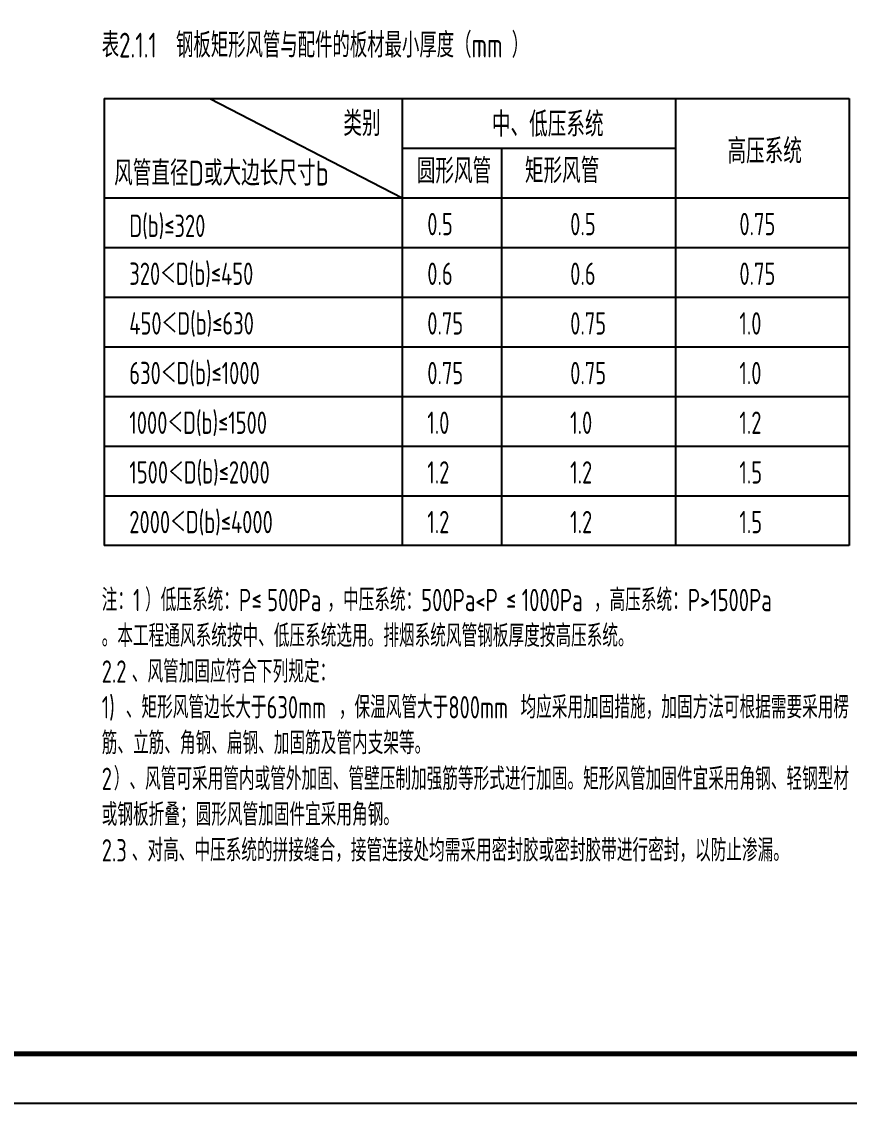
# Model space of a CAD drawing. Extents: x 1247970 to 1725648, y 860327 to 1277876.
# Drawn here: x 1297957 to 1314623, y 1189527 to 1211309 of the extents above; entities that cross this region are included whole.
import ezdxf

# ---------------------------------------------------------------- set-up
doc = ezdxf.new("R2010")
doc.units = 0
doc.header["$LTSCALE"] = 1000
doc.header["$MEASUREMENT"] = 0
doc.layers.add('TK', color=4, linetype='Continuous')
doc.layers.add('图框', color=140, linetype='Continuous')
doc.styles.add('_HZTXT', font='tssdeng.shx', dxfattribs={"width": 0.7, "bigfont": 'hztxt.shx'})
doc.styles.add('WZ', font='tssdeng.shx', dxfattribs={"width": 0.7, "bigfont": 'hztxt.shx'})

msp = doc.modelspace()

# ---------------------------------------------------------------- linework, layer by layer
at = {"layer": 'TK'}
for p, q in [((1299619.6, 1209761.9), (1305619.6, 1209761.9)), ((1299619.6, 1209761.9), (1314619.9, 1209761.9)), ((1299619.6, 1209761.9), (1299619.6, 1200761.9)), ((1301744, 1209761.9), (1305619.6, 1207761.9)), ((1305619.6, 1209761.9), (1305619.6, 1200761.9)), ((1311119.6, 1209761.9), (1311119.6, 1200761.9)), ((1314619.9, 1209761.9), (1314619.9, 1200761.9)), ((1305619.6, 1208761.9), (1311119.6, 1208761.9)), ((1307619.6, 1208761.9), (1307619.6, 1200761.9)), ((1299619.6, 1207761.9), (1314619.9, 1207761.9)), ((1299619.6, 1206761.9), (1314619.9, 1206761.9)), ((1299619.6, 1205761.9), (1314619.9, 1205761.9)), ((1299619.6, 1204761.9), (1314619.9, 1204761.9)), ((1299619.6, 1203761.9), (1314619.9, 1203761.9)), ((1299619.6, 1202761.9), (1314619.9, 1202761.9)), ((1299619.6, 1201761.9), (1314619.9, 1201761.9)), ((1314619.9, 1200761.9), (1299619.6, 1200761.9))]:
    msp.add_line(p, q, dxfattribs=at)
at = {"layer": '图框'}
msp.add_lwpolyline([(1278969.8, 1248927), (1363069.8, 1248927), (1363069.8, 1189527), (1278969.8, 1189527)], close=True, dxfattribs=at)
msp.add_lwpolyline([(1278969.8, 1248927), (1363069.8, 1248927), (1363069.8, 1189527), (1278969.8, 1189527)], close=True, dxfattribs=at)
at = {"layer": '图框', "const_width": 100}
msp.add_lwpolyline([(1362069.8, 1190527), (1362069.8, 1247927), (1281469.8, 1247927), (1281469.8, 1190527)], close=True, dxfattribs=at)

# ---------------------------------------------------------------- texts
at = {"layer": 'TK'}
for s, height, style, width, p in [('表', 500, '_HZTXT', 0.7, (1299569.5, 1210586)), ('2.1.1', 500, '_HZTXT', 0.7, (1299919.5, 1210586)), ('钢板矩形风管与配件的板材最小厚度（', 500, '_HZTXT', 0.7, (1301065.1, 1210586)), ('）', 500, '_HZTXT', 0.7, (1307822.8, 1210586)), ('mm', 500, '_HZTXT', 0.7, (1307015.1, 1210586)), ('类别', 500, 'WZ', 0.75, (1304433.9, 1209007.5)), ('中、低压系统', 500, 'WZ', 0.75, (1307424.8, 1208991.6)), ('高压系统', 500, 'WZ', 0.75, (1312168.1, 1208451.5)), ('风管直径D或大边长尺寸b', 500, 'WZ', 0.75, (1299818.7, 1208007.5)), ('圆形风管', 500, 'WZ', 0.75, (1305912.1, 1208051)), ('矩形风管', 500, 'WZ', 0.75, (1308089.2, 1208057)), ('D(b)≤320', 450, '_HZTXT', 0.7, (1300124.6, 1206972)), ('0.5', 450, '_HZTXT', 0.7, (1306124.6, 1207007.5)), ('0.5', 450, '_HZTXT', 0.7, (1309001.5, 1207007.5)), ('0.75', 450, '_HZTXT', 0.7, (1312408.9, 1207007.5)), ('320＜D(b)≤450', 450, '_HZTXT', 0.7, (1300124.6, 1206007.5)), ('0.6', 450, '_HZTXT', 0.7, (1306124.6, 1206007.5)), ('0.6', 450, '_HZTXT', 0.7, (1309001.5, 1206007.5)), ('0.75', 450, '_HZTXT', 0.7, (1312408.9, 1206007.5)), ('450＜D(b)≤630', 450, '_HZTXT', 0.7, (1300124.6, 1205007.5)), ('0.75', 450, '_HZTXT', 0.7, (1306124.6, 1205007.5)), ('0.75', 450, '_HZTXT', 0.7, (1309001.5, 1205007.5)), ('1.0', 450, '_HZTXT', 0.7, (1312408.9, 1205007.5)), ('630＜D(b)≤1000', 450, '_HZTXT', 0.7, (1300124.6, 1204007.5)), ('0.75', 450, '_HZTXT', 0.7, (1306124.6, 1204007.5)), ('0.75', 450, '_HZTXT', 0.7, (1309001.5, 1204007.5)), ('1.0', 450, '_HZTXT', 0.7, (1312408.9, 1204007.5)), ('1000＜D(b)≤1500', 450, '_HZTXT', 0.7, (1300124.6, 1203007.5)), ('1.0', 450, '_HZTXT', 0.7, (1306124.6, 1203007.5)), ('1.0', 450, '_HZTXT', 0.7, (1309001.5, 1203007.5)), ('1.2', 450, '_HZTXT', 0.7, (1312408.9, 1203007.5)), ('1500＜D(b)≤2000', 450, '_HZTXT', 0.7, (1300124.6, 1202007.5)), ('1.2', 450, '_HZTXT', 0.7, (1306124.6, 1202007.5)), ('1.2', 450, '_HZTXT', 0.7, (1309001.5, 1202007.5)), ('1.5', 450, '_HZTXT', 0.7, (1312408.9, 1202007.5)), ('2000＜D(b)≤4000', 450, '_HZTXT', 0.7, (1300124.6, 1201007.5)), ('1.2', 450, '_HZTXT', 0.7, (1306124.6, 1201007.5)), ('1.2', 450, '_HZTXT', 0.7, (1309001.5, 1201007.5)), ('1.5', 450, '_HZTXT', 0.7, (1312408.9, 1201007.5)), ('注：', 450, '_HZTXT', 0.7, (1299569.5, 1199437.5)), ('1', 450, '_HZTXT', 0.7, (1300199.5, 1199437.5)), ('）低压系统：', 450, '_HZTXT', 0.7, (1300441.8, 1199437.5)), ('P', 450, '_HZTXT', 0.7, (1302331.8, 1199437.5)), ('≤', 450, '_HZTXT', 0.7, (1302586.3, 1199437.5)), ('500Pa', 450, '_HZTXT', 0.7, (1302901.3, 1199437.5)), ('，中压系统：', 450, '_HZTXT', 0.7, (1304112.8, 1199437.5)), ('500Pa<P', 450, '_HZTXT', 0.7, (1306002.8, 1199437.5)), ('≤', 450, '_HZTXT', 0.7, (1307711.1, 1199437.5)), ('1000Pa', 450, '_HZTXT', 0.7, (1308026.1, 1199437.5)), ('，高压系统：', 450, '_HZTXT', 0.7, (1309479.9, 1199437.5)), ('P>1500Pa', 450, '_HZTXT', 0.7, (1311369.9, 1199437.5)), ('。本工程通风系统按中、低压系统选用。排烟系统风管钢板厚度按高压系统。', 450, '_HZTXT', 0.7, (1299569.5, 1198717.5)), ('2.2', 450, '_HZTXT', 0.7, (1299569.5, 1197997.5)), ('、风管加固应符合下列规定：', 450, '_HZTXT', 0.7, (1300175.3, 1197997.5)), ('1)', 450, '_HZTXT', 0.7, (1299569.5, 1197277.5)), ('、矩形风管边长大于', 450, '_HZTXT', 0.7, (1300054.1, 1197277.5)), ('630mm', 450, '_HZTXT', 0.7, (1302889.1, 1197277.5)), ('，保温风管大于', 450, '_HZTXT', 0.7, (1304343, 1197277.5)), ('800mm', 450, '_HZTXT', 0.7, (1306548, 1197277.5)), ('均应采用加固措施，加固方法可根据需要采用楞', 450, '_HZTXT', 0.7, (1308001.8, 1197277.5)), ('筋、立筋、角钢、扁钢、加固筋及管内支架等。', 450, '_HZTXT', 0.7, (1299569.5, 1196557.5)), ('2', 450, '_HZTXT', 0.7, (1299569.5, 1195837.5)), ('）、风管可采用管内或管外加固、管壁压制加强筋等形式进行加固。矩形风管加固件宜采用角钢、轻钢型材', 450, '_HZTXT', 0.7, (1299811.8, 1195837.5)), ('或钢板折叠；圆形风管加固件宜采用角钢。', 450, '_HZTXT', 0.7, (1299569.5, 1195117.5)), ('2.3', 450, '_HZTXT', 0.7, (1299569.5, 1194397.5)), ('、对高、中压系统的拼接缝合，接管连接处均需采用密封胶或密封胶带进行密封，以防止渗漏。', 450, '_HZTXT', 0.7, (1300175.3, 1194397.5))]:
    msp.add_text(s, height=height, dxfattribs=dict(at, style=style, width=width)).set_placement(p)

doc.saveas('drawing.dxf')
